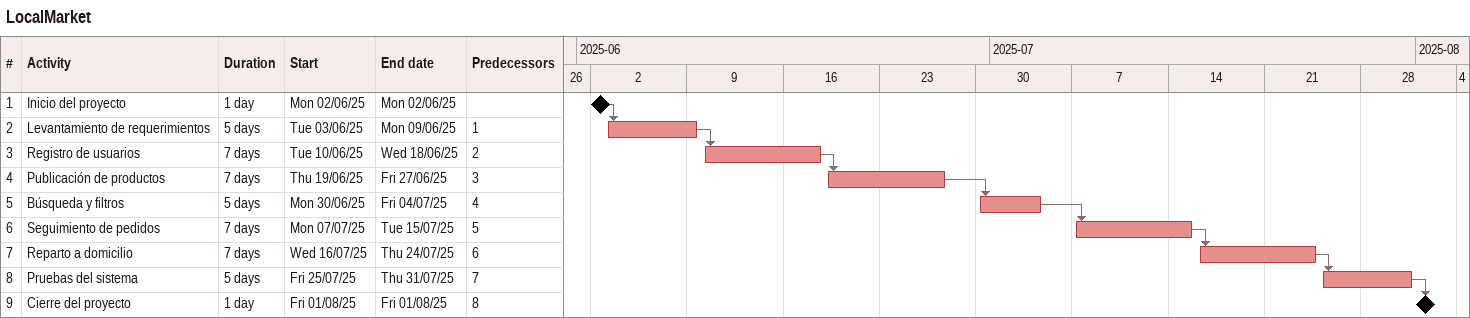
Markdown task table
LocalMarket

| ID | Task | Duration | Start | Finish | Predecessors |
|---|---|---|---|---|---|
| 1 | Inicio del proyecto | 1d | 2025-06-02 | 2025-06-02 |  |
| 2 | Levantamiento de requerimientos | 5d | 2025-06-03 | 2025-06-09 | 1 |
| 3 | Registro de usuarios | 7d | 2025-06-10 | 2025-06-18 | 2 |
| 4 | Publicación de productos | 7d | 2025-06-19 | 2025-06-27 | 3 |
| 5 | Búsqueda y filtros | 5d | 2025-06-30 | 2025-07-04 | 4 |
| 6 | Seguimiento de pedidos | 7d | 2025-07-07 | 2025-07-15 | 5 |
| 7 | Reparto a domicilio | 7d | 2025-07-16 | 2025-07-24 | 6 |
| 8 | Pruebas del sistema | 5d | 2025-07-25 | 2025-07-31 | 7 |
| 9 | Cierre del proyecto | 1d | 2025-08-01 | 2025-08-01 | 8 |
